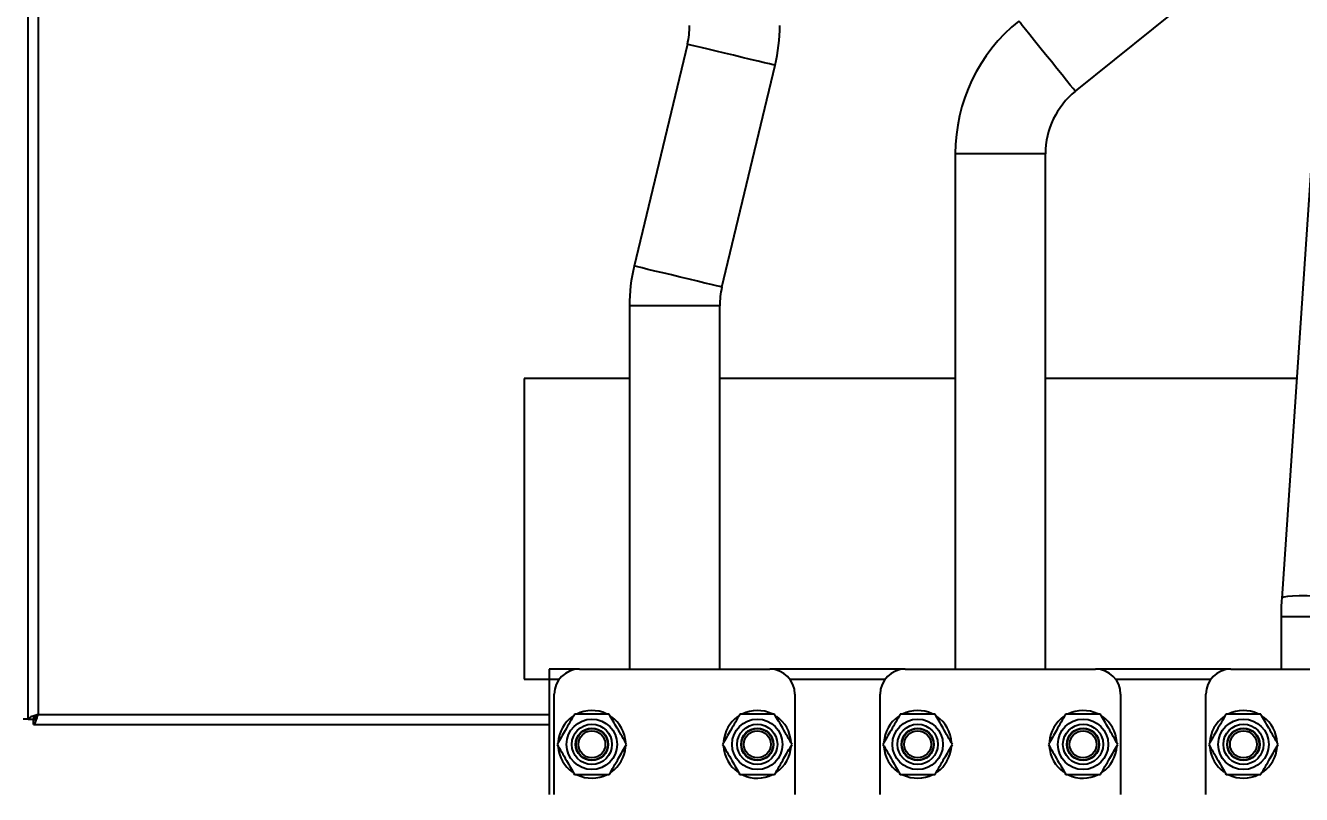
# Model space of a CAD drawing. Extents: x 75 to 2075, y 25 to 1460.
# Drawn here: x 243 to 561.2, y 549.5 to 741.3 of the extents above; entities that cross this region are included whole.
import ezdxf

# ---------------------------------------------------------------- set-up
doc = ezdxf.new("R2010")
doc.units = 0
doc.header["$LTSCALE"] = 5
doc.linetypes.add('SLD-KATı', pattern=[0])
doc.layers.get('0').update_dxf_attribs({"linetype": 'CONTINUOUS'})
doc.styles.add('SLDTEXTSTYLE1', font='GOTHIC.TTF', dxfattribs={"width": 0.913})
doc.dimstyles.new('SLDDIMSTYLE1', dxfattribs={"dimtxt": 17.5, "dimasz": 16.51, "dimexe": 0, "dimexo": 0.0625, "dimgap": 4.375, "dimtad": 1, "dimlfac": 0.8, "dimrnd": 1e-09, "dimzin": 12, "dimtxsty": 'SLDTEXTSTYLE1', "dimsah": 1, "dimcen": 0.09, "dimazin": 3, "dimtfac": 1, "dimtofl": 0, "dimtmove": 0, "dimatfit": 3, "dimtolj": 1, "dimtzin": 12})

# ---------------------------------------------------------------- blocks, each defined once
blk = doc.blocks.new('_D_6')
at = {"color": 7, "linetype": 'SLD-KATı'}
for p, q in [((239.97, 1229.44), (169.88, 1229.44)), ((174.88, 1229.44), (174.88, 543.28)), ((368.63, 543.28), (169.88, 543.28))]:
    blk.add_line(p, q, dxfattribs=at)
for points in [[(174.88, 1229.44), (172.34, 1212.93), (177.42, 1212.93)], [(174.88, 543.28), (177.42, 559.79), (172.34, 559.79)]]:
    blk.add_solid(points, dxfattribs=at)
at = {"color": 7, "linetype": 'SLD-KATı', "insert": (152.52, 866.24), "char_height": 17.5, "attachment_point": 1, "rotation": 90, "style": 'SLDTEXTSTYLE1'}
blk.add_mtext('550', dxfattribs=at)

msp = doc.modelspace()

# ---------------------------------------------------------------- linework, layer by layer
at = {"color": 7, "linetype": 'SLD-KATı'}
for p, q in [((243.627, 568.28), (243.627, 794.442)), ((504.832, 724.857), (534.037, 748.38)), ((408.075, 736.597), (394.801, 681.288)), ((416.68, 676.037), (429.954, 731.346)), ((565.334, 730.84), (556.288, 598.424)), ((474.877, 709.282), (474.877, 580.78)), ((497.377, 580.78), (497.377, 709.282)), ((393.627, 671.369), (393.627, 580.78)), ((416.127, 580.78), (416.127, 671.369)), ((393.627, 653.28), (367.377, 653.28)), ((367.377, 653.28), (367.377, 578.28)), ((474.877, 653.28), (416.127, 653.28)), ((560.036, 653.28), (497.377, 653.28)), ((556.132, 593.838), (556.132, 580.78)), ((373.627, 580.78), (373.627, 578.28)), ((381.127, 580.78), (373.627, 580.78)), ((381.127, 580.78), (428.627, 580.78)), ((462.377, 580.78), (428.627, 580.78)), ((462.377, 580.78), (509.877, 580.78)), ((543.627, 580.78), (509.877, 580.78)), ((543.627, 580.78), (591.127, 580.78)), ((367.377, 578.28), (373.627, 578.28)), ((373.627, 578.28), (373.627, 549.53)), ((374.877, 549.53), (374.877, 574.53)), ((434.877, 574.53), (434.877, 549.53)), ((456.127, 549.53), (456.127, 574.53)), ((516.127, 574.53), (516.127, 549.53)), ((537.377, 549.53), (537.377, 574.53)), ((243.627, 568.28), (242.377, 568.28)), ((243.627, 568.28), (244.877, 568.28)), ((244.966, 566.942), (244.966, 568.192)), ((244.966, 566.942), (373.627, 566.942)), ((381.44, 564.949), (381.44, 564.814)), ((422.69, 564.949), (422.69, 564.814)), ((462.69, 564.949), (462.69, 564.814)), ((503.94, 564.949), (503.94, 564.814)), ((543.94, 564.949), (543.94, 564.814)), ((381.44, 559.246), (381.44, 559.111)), ((422.69, 559.246), (422.69, 559.111)), ((462.69, 559.246), (462.69, 559.111)), ((503.94, 559.246), (503.94, 559.111)), ((543.94, 559.246), (543.94, 559.111))]:
    msp.add_line(p, q, dxfattribs=at)
at = {"color": 8, "linetype": 'SLD-KATı'}
for p, q in [((246.127, 794.442), (246.127, 569.442)), ((497.377, 709.282), (474.877, 709.282)), ((416.127, 671.369), (393.627, 671.369)), ((578.632, 593.838), (556.132, 593.838)), ((373.627, 578.28), (376.127, 578.28)), ((433.627, 578.28), (457.377, 578.28)), ((514.877, 578.28), (538.627, 578.28)), ((246.127, 569.442), (373.627, 569.442))]:
    msp.add_line(p, q, dxfattribs=at)
at = {"color": 8, "linetype": 'SLD-KATı', "flags": 128}
for points in [[(504.832, 724.857), (504.687, 725.037), (504.26, 725.567), (503.567, 726.428), (502.637, 727.583), (501.508, 728.984), (500.226, 730.576), (498.843, 732.292), (497.417, 734.063), (496.006, 735.815), (494.667, 737.477), (493.455, 738.982), (492.42, 740.267), (491.605, 741.279), (491.042, 741.979), (490.754, 742.335), (490.718, 742.38)], [(429.954, 731.346), (429.898, 731.359), (429.452, 731.466), (428.579, 731.676), (427.315, 731.979), (425.71, 732.364), (423.832, 732.815), (421.756, 733.313), (419.568, 733.838), (417.358, 734.369), (415.215, 734.883), (413.228, 735.36), (411.477, 735.78), (410.036, 736.126), (408.962, 736.384), (408.299, 736.543), (408.075, 736.597)], [(416.68, 676.037), (416.623, 676.05), (416.178, 676.157), (415.305, 676.366), (414.04, 676.67), (412.436, 677.055), (410.558, 677.506), (408.482, 678.004), (406.294, 678.529), (404.084, 679.06), (401.941, 679.574), (399.954, 680.051), (398.203, 680.471), (396.762, 680.817), (395.687, 681.075), (395.025, 681.234), (394.801, 681.288)], [(578.736, 596.895), (578.514, 597.141), (577.842, 597.408), (576.746, 597.685), (575.273, 597.961), (573.482, 598.225), (571.447, 598.466), (569.25, 598.673), (566.982, 598.839), (564.736, 598.956), (562.604, 599.021), (560.672, 599.029), (559.021, 598.982), (557.717, 598.88), (556.814, 598.728), (556.349, 598.532), (556.288, 598.424)]]:
    msp.add_lwpolyline(points, dxfattribs=at)
at = {"color": 7, "linetype": 'SLD-KATı'}
for centre, radius in [((384.252, 562.03), 6.289), ((384.252, 562.03), 5.014), ((425.502, 562.03), 6.289), ((425.502, 562.03), 5.014), ((465.502, 562.03), 6.289), ((465.502, 562.03), 5.014), ((506.752, 562.03), 6.289), ((506.752, 562.03), 5.014), ((546.752, 562.03), 6.289), ((546.752, 562.03), 5.014), ((384.252, 562.03), 4.053), ((384.252, 562.03), 3.957), ((384.252, 562.03), 3.353), ((425.502, 562.03), 4.053), ((425.502, 562.03), 3.957), ((425.502, 562.03), 3.353), ((465.502, 562.03), 4.053), ((465.502, 562.03), 3.957), ((465.502, 562.03), 3.353), ((506.752, 562.03), 4.053), ((506.752, 562.03), 3.957), ((506.752, 562.03), 3.353), ((546.752, 562.03), 4.053), ((546.752, 562.03), 3.957), ((546.752, 562.03), 3.353)]:
    msp.add_circle(centre, radius, dxfattribs=at)
for centre, radius, start, end in [((517.377, 709.282), 42.5, 128.84955, 180), ((388.627, 741.264), 20, 346.50427, 0), ((388.627, 741.264), 42.5, 346.50427, 0), ((517.377, 709.282), 20, 128.84955, 180), ((436.127, 671.369), 42.5, 166.50427, 180), ((436.127, 671.369), 20, 166.50427, 180), ((381.127, 574.53), 6.25, 90, 180), ((428.627, 574.53), 6.25, 0, 90), ((462.377, 574.53), 6.25, 90, 180), ((509.877, 574.53), 6.25, 0, 90), ((543.627, 574.53), 6.25, 90, 180), ((384.252, 562.03), 8.438, 64.78483, 116.549), ((425.502, 562.03), 8.437, 64.17371, 116.63727), ((465.502, 562.03), 8.438, 64.78483, 116.549), ((506.752, 562.03), 8.437, 64.17371, 116.63727), ((546.752, 562.03), 8.438, 64.78483, 116.549), ((384.252, 562.03), 8.438, 124.62216, 176.51847), ((384.252, 562.03), 8.438, 2.97273, 54.56906), ((425.502, 562.03), 8.438, 125.0872, 175.02142), ((425.502, 562.03), 8.438, 4.15152, 55.03913), ((465.502, 562.03), 8.438, 124.62216, 176.51847), ((465.502, 562.03), 8.438, 2.97273, 55.53526), ((506.752, 562.03), 8.438, 125.0872, 175.02142), ((506.752, 562.03), 8.437, 4.15152, 55.03913), ((546.752, 562.03), 8.438, 124.62216, 176.51847), ((546.752, 562.03), 8.438, 2.97273, 54.56906), ((384.252, 562.03), 8.437, 184.15152, 235.03913), ((384.252, 562.03), 8.438, 305.0872, 355.02142), ((425.502, 562.03), 8.438, 182.97273, 235.53526), ((425.502, 562.03), 8.438, 304.62216, 356.51847), ((465.502, 562.03), 8.438, 184.15152, 235.03913), ((465.502, 562.03), 8.438, 305.0872, 355.02142), ((506.752, 562.03), 8.437, 182.97273, 235.53526), ((506.752, 562.03), 8.438, 304.62216, 356.51847), ((546.752, 562.03), 8.437, 184.15152, 235.03913), ((546.752, 562.03), 8.438, 305.0872, 355.02142), ((384.252, 562.03), 8.437, 244.17371, 296.63727), ((425.502, 562.03), 8.438, 244.78483, 296.549), ((465.502, 562.03), 8.438, 244.17371, 296.63727), ((506.752, 562.03), 8.438, 244.78483, 296.549), ((546.752, 562.03), 8.438, 244.17371, 296.63727)]:
    msp.add_arc(centre, radius, start, end, dxfattribs=at)
for points, knots in [([(556.288, 598.424), (556.244, 597.689), (556.152, 596.164), (556.139, 594.631), (556.132, 593.838)], [0, 0, 0, 0, 0.4820721, 1, 1, 1, 1]), ([(246.127, 569.442), (245.8, 569.345), (245.144, 569.151), (244.318, 568.861), (243.74, 568.57), (243.665, 568.377), (243.627, 568.28)], [0, 0, 0, 0, 0.249998, 0.499997, 0.7499971, 1, 1, 1, 1]), ([(246.127, 569.442), (245.963, 569.345), (245.636, 569.151), (245.223, 568.861), (244.934, 568.57), (244.896, 568.377), (244.877, 568.28)], [0, 0, 0, 0, 0.2499957, 0.4999866, 0.7499944, 1, 1, 1, 1]), ([(244.966, 566.942), (245.052, 566.972), (245.226, 567.032), (245.486, 567.5), (245.746, 568.183), (245.96, 568.878), (246.087, 569.306), (246.127, 569.442)], [0, 0, 0, 0, 0.2239176, 0.4478643, 0.6718258, 0.8957713, 1, 1, 1, 1]), ([(244.966, 568.192), (245.074, 568.215), (245.28, 568.26), (245.582, 568.582), (245.861, 568.99), (246.042, 569.298), (246.127, 569.442)], [0, 0, 0, 0, 0.2803098, 0.5302317, 0.7800971, 1, 1, 1, 1]), ([(379.922, 569.53), (379.547, 568.879), (378.787, 567.564), (377.313, 565.012), (376.259, 563.185), (375.592, 562.03)], [0, 0, 0, 0, 0.2648618, 0.53546766, 1, 1, 1, 1]), ([(388.582, 569.53), (387.526, 569.53), (385.028, 569.53), (382.043, 569.53), (380.27, 569.53), (379.922, 569.53)], [0, 0, 0, 0, 0.3706041, 0.8765834, 1, 1, 1, 1]), ([(392.913, 562.03), (392.537, 562.681), (391.778, 563.996), (390.304, 566.548), (389.249, 568.375), (388.582, 569.53)], [0, 0, 0, 0, 0.2648618, 0.53546766, 1, 1, 1, 1]), ([(421.172, 569.53), (420.797, 568.879), (420.037, 567.564), (418.564, 565.012), (417.509, 563.185), (416.842, 562.03)], [0, 0, 0, 0, 0.2648597, 0.5354656, 1, 1, 1, 1]), ([(429.832, 569.53), (428.776, 569.53), (426.278, 569.53), (423.293, 569.53), (421.52, 569.53), (421.172, 569.53)], [0, 0, 0, 0, 0.3706041, 0.8765834, 1, 1, 1, 1]), ([(434.162, 562.03), (433.787, 562.681), (433.028, 563.996), (431.554, 566.548), (430.499, 568.375), (429.832, 569.53)], [0, 0, 0, 0, 0.2648597, 0.5354677, 1, 1, 1, 1]), ([(461.172, 569.53), (460.797, 568.879), (460.037, 567.564), (458.563, 565.012), (457.509, 563.185), (456.842, 562.03)], [0, 0, 0, 0, 0.2648597, 0.5354677, 1, 1, 1, 1]), ([(469.832, 569.53), (468.776, 569.53), (466.278, 569.53), (463.293, 569.53), (461.52, 569.53), (461.172, 569.53)], [0, 0, 0, 0, 0.3706041, 0.8765834, 1, 1, 1, 1]), ([(474.163, 562.03), (473.787, 562.681), (473.028, 563.996), (471.554, 566.548), (470.499, 568.375), (469.832, 569.53)], [0, 0, 0, 0, 0.2648608, 0.5354677, 1, 1, 1, 1]), ([(502.422, 569.53), (502.047, 568.879), (501.287, 567.564), (499.813, 565.012), (498.759, 563.185), (498.092, 562.03)], [0, 0, 0, 0, 0.2648608, 0.5354677, 1, 1, 1, 1]), ([(511.082, 569.53), (510.026, 569.53), (507.528, 569.53), (504.543, 569.53), (502.77, 569.53), (502.422, 569.53)], [0, 0, 0, 0, 0.3706041, 0.8765855, 1, 1, 1, 1]), ([(515.413, 562.03), (515.037, 562.681), (514.278, 563.996), (512.804, 566.548), (511.749, 568.375), (511.082, 569.53)], [0, 0, 0, 0, 0.2648618, 0.53546766, 1, 1, 1, 1]), ([(542.422, 569.53), (542.047, 568.879), (541.287, 567.564), (539.813, 565.012), (538.759, 563.185), (538.092, 562.03)], [0, 0, 0, 0, 0.2648618, 0.53546766, 1, 1, 1, 1]), ([(551.082, 569.53), (550.026, 569.53), (547.528, 569.53), (544.543, 569.53), (542.77, 569.53), (542.422, 569.53)], [0, 0, 0, 0, 0.3706049, 0.8765873, 1, 1, 1, 1]), ([(555.412, 562.03), (555.037, 562.681), (554.278, 563.996), (552.804, 566.548), (551.749, 568.375), (551.082, 569.53)], [0, 0, 0, 0, 0.26486076, 0.53546662, 1, 1, 1, 1]), ([(375.592, 562.03), (375.968, 561.379), (376.727, 560.064), (378.201, 557.512), (379.256, 555.685), (379.922, 554.53)], [0, 0, 0, 0, 0.2648618, 0.53546766, 1, 1, 1, 1]), ([(388.582, 554.53), (388.958, 555.181), (389.717, 556.496), (391.191, 559.048), (392.246, 560.875), (392.913, 562.03)], [0, 0, 0, 0, 0.2648618, 0.53546766, 1, 1, 1, 1]), ([(416.842, 562.03), (417.218, 561.379), (417.977, 560.064), (419.451, 557.512), (420.506, 555.685), (421.172, 554.53)], [0, 0, 0, 0, 0.2648618, 0.53546766, 1, 1, 1, 1]), ([(429.832, 554.53), (430.208, 555.181), (430.967, 556.496), (432.441, 559.048), (433.496, 560.875), (434.162, 562.03)], [0, 0, 0, 0, 0.2648618, 0.53546766, 1, 1, 1, 1]), ([(456.842, 562.03), (457.218, 561.379), (457.977, 560.064), (459.451, 557.512), (460.506, 555.685), (461.172, 554.53)], [0, 0, 0, 0, 0.2648618, 0.53546766, 1, 1, 1, 1]), ([(469.832, 554.53), (470.208, 555.181), (470.967, 556.496), (472.441, 559.048), (473.496, 560.875), (474.163, 562.03)], [0, 0, 0, 0, 0.2648618, 0.53546766, 1, 1, 1, 1]), ([(498.092, 562.03), (498.468, 561.379), (499.227, 560.064), (500.701, 557.512), (501.756, 555.685), (502.422, 554.53)], [0, 0, 0, 0, 0.2648608, 0.5354677, 1, 1, 1, 1]), ([(511.082, 554.53), (511.458, 555.181), (512.217, 556.496), (513.691, 559.048), (514.746, 560.875), (515.413, 562.03)], [0, 0, 0, 0, 0.26486076, 0.53546662, 1, 1, 1, 1]), ([(538.092, 562.03), (538.468, 561.379), (539.227, 560.064), (540.701, 557.512), (541.756, 555.685), (542.422, 554.53)], [0, 0, 0, 0, 0.26486076, 0.53546662, 1, 1, 1, 1]), ([(551.082, 554.53), (551.458, 555.181), (552.217, 556.496), (553.691, 559.048), (554.746, 560.875), (555.412, 562.03)], [0, 0, 0, 0, 0.2648618, 0.53546766, 1, 1, 1, 1]), ([(379.922, 554.53), (380.27, 554.53), (382.043, 554.53), (385.028, 554.53), (387.526, 554.53), (388.582, 554.53)], [0, 0, 0, 0, 0.1234166, 0.6293959, 1, 1, 1, 1]), ([(421.172, 554.53), (421.52, 554.53), (423.293, 554.53), (426.278, 554.53), (428.776, 554.53), (429.832, 554.53)], [0, 0, 0, 0, 0.1234166, 0.6293959, 1, 1, 1, 1]), ([(461.172, 554.53), (461.52, 554.53), (463.293, 554.53), (466.278, 554.53), (468.776, 554.53), (469.832, 554.53)], [0, 0, 0, 0, 0.1234166, 0.6293959, 1, 1, 1, 1]), ([(502.422, 554.53), (502.77, 554.53), (504.543, 554.53), (507.528, 554.53), (510.026, 554.53), (511.082, 554.53)], [0, 0, 0, 0, 0.1234145, 0.6293959, 1, 1, 1, 1]), ([(542.422, 554.53), (542.77, 554.53), (544.543, 554.53), (547.528, 554.53), (550.026, 554.53), (551.082, 554.53)], [0, 0, 0, 0, 0.1234127, 0.6293951, 1, 1, 1, 1])]:
    msp.add_open_spline(points, degree=3, knots=knots, dxfattribs=at)

# ---------------------------------------------------------------- dimensions: what is measured, and where the dimension line sits
dim = msp.add_linear_dim(base=(174.877, 543.28), p1=(244.966, 1229.442), p2=(373.627, 543.28), angle=90, text='550', dimstyle='SLDDIMSTYLE1', dxfattribs=at)
dim.commit()
dim.dimension.update_dxf_attribs({"geometry": '_D_6', "text_midpoint": (174.877, 885.637), "dimtype": 160})

doc.saveas('drawing.dxf')
